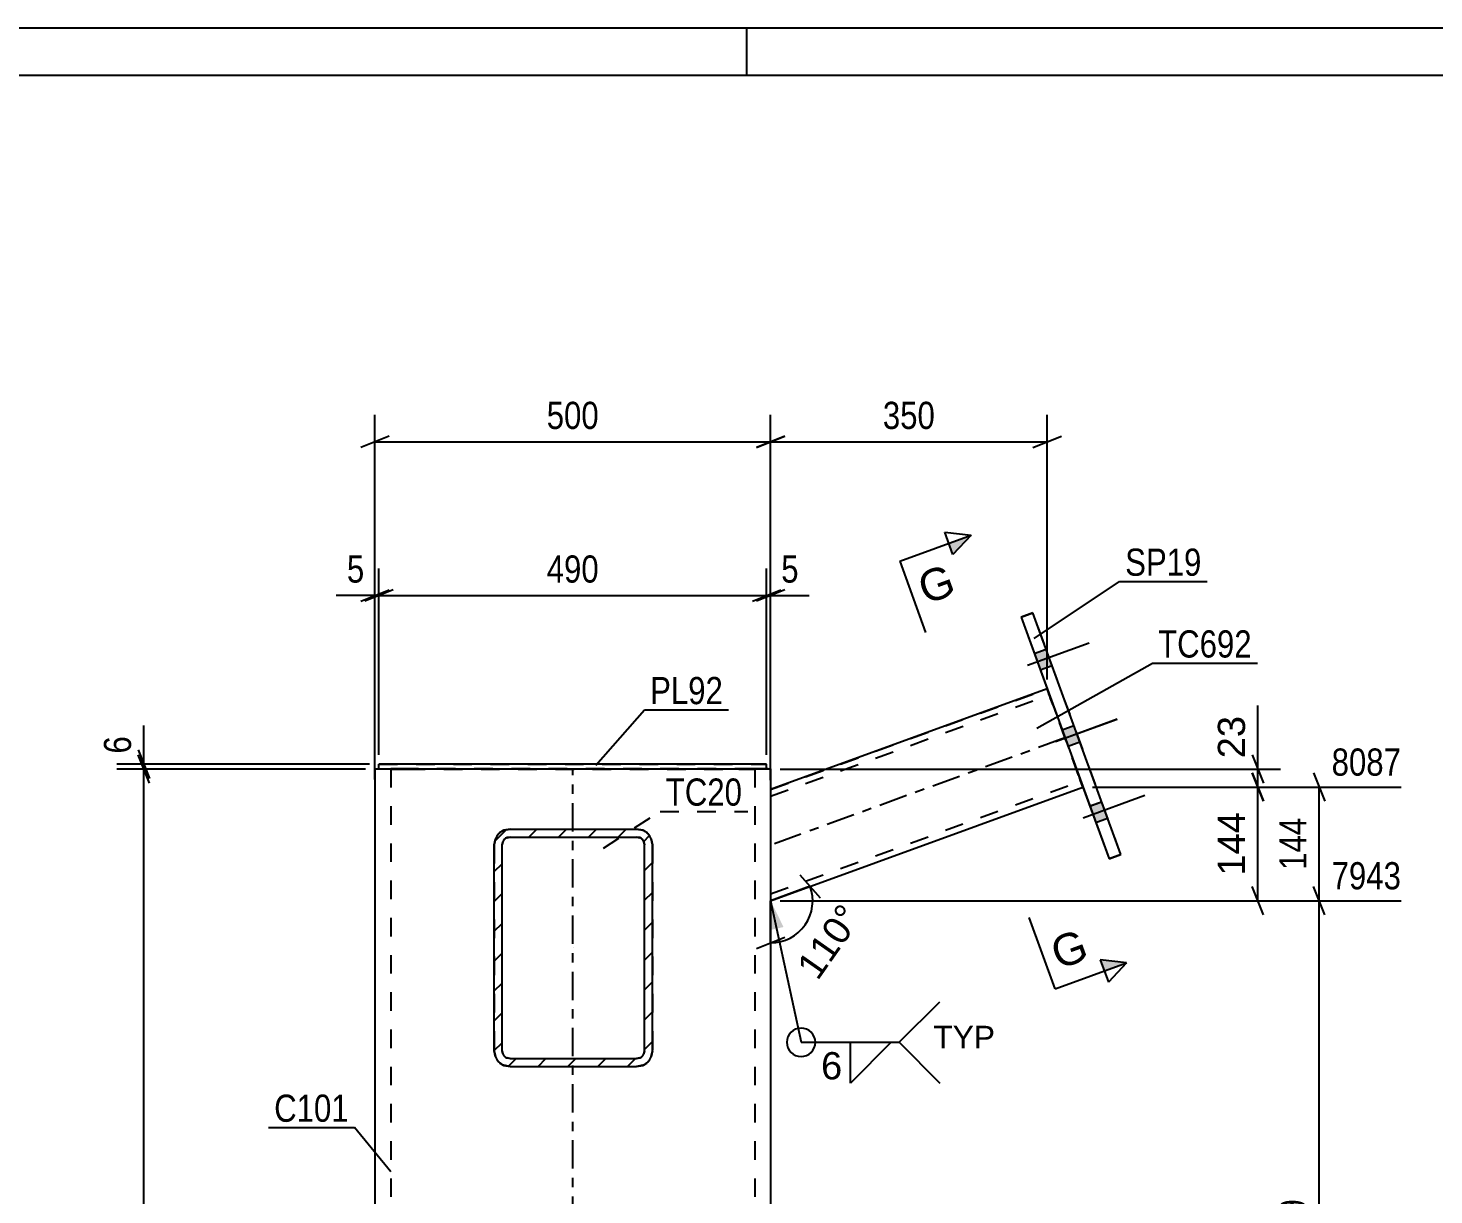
# Model space of a CAD drawing. Header units: millimetres. Extents: x -162 to 432, y -197 to 223.
# Drawn here: x 146.4 to 294.5, y 100.2 to 223.1 of the extents above; entities that cross this region are included whole.
import ezdxf

# ---------------------------------------------------------------- set-up
doc = ezdxf.new("R2010")
doc.units = ezdxf.units.MM
doc.linetypes.add('DXK_LINE_DOT2', pattern=[3.9198, 1.9599, -1.9599])
doc.linetypes.add('DXK_LINE_DOT3', pattern=[5.9187, 2.979, -0.9799, 0.9799, -0.9799])
doc.styles.add('Arial', font='ARIAL.TTF', dxfattribs={"height": 0.2})
doc.styles.add('Arial Narrow', font='ARIALN.TTF', dxfattribs={"height": 0.2})

# ---------------------------------------------------------------- blocks, each defined once
blk = doc.blocks.new('Unknown-284928118-1134')
at = {"color": 5, "linetype": 'Continuous'}
for p, q in [((432.12, 223.11), (-161.88, 223.11)), ((222.12, 218.11), (222.12, 223.11)), ((427.12, 218.11), (-156.88, 218.11))]:
    blk.add_line(p, q, dxfattribs=at)
blk = doc.blocks.new('Part-284928118-2616 - 2602')
at = {"linetype": 'Continuous'}
h = blk.add_hatch(dxfattribs=at)
h.set_pattern_fill('', scale=0.7, style=0, pattern_type=0)
h.set_pattern_definition([(45, (195.5214, 115.435), (-1.57154, 1.57154), [])])
h.paths.add_polyline_path([(195.52, 137.1), (195.52, 115.43), (195.65, 114.8), (196.01, 114.26), (196.55, 113.9), (197.19, 113.77), (210.52, 113.77), (211.16, 113.9), (211.7, 114.26), (212.06, 114.8), (212.19, 115.43), (212.19, 137.1), (212.06, 137.74), (211.7, 138.28), (211.16, 138.64), (210.52, 138.77), (197.19, 138.77), (196.55, 138.64), (196.01, 138.28), (195.65, 137.74)])
h.paths.add_polyline_path([(196.6, 137.69), (196.87, 137.87), (197.19, 137.93), (210.52, 137.93), (210.84, 137.87), (211.11, 137.69), (211.29, 137.42), (211.35, 137.1), (211.35, 115.43), (211.29, 115.12), (211.11, 114.85), (210.84, 114.67), (210.52, 114.6), (197.19, 114.6), (196.87, 114.67), (196.6, 114.85), (196.42, 115.12), (196.35, 115.43), (196.35, 137.1), (196.42, 137.42)])
at = {"color": 7, "linetype": 'DXK_LINE_DOT2'}
for p, q in [((195.52, 137.1), (195.65, 137.74)), ((196.55, 138.64), (197.19, 138.77)), ((197.19, 138.77), (210.52, 138.77)), ((197.19, 138.77), (197.19, 138.77)), ((210.52, 138.77), (210.52, 138.77)), ((210.52, 138.77), (211.16, 138.64)), ((212.06, 137.74), (212.19, 137.1)), ((195.52, 137.1), (195.52, 115.43)), ((196.42, 137.42), (196.35, 137.1)), ((196.35, 137.1), (196.35, 137.1)), ((196.35, 115.43), (196.35, 137.1)), ((196.42, 137.42), (196.42, 137.42)), ((211.29, 137.42), (211.29, 137.42)), ((211.35, 137.1), (211.29, 137.42)), ((211.35, 137.1), (211.35, 137.1)), ((211.35, 115.43), (211.35, 137.1)), ((212.19, 137.1), (212.19, 115.43)), ((195.65, 114.79), (195.52, 115.43)), ((195.65, 114.79), (195.65, 114.8)), ((196.35, 115.43), (196.35, 115.43)), ((196.35, 115.43), (196.42, 115.11)), ((196.87, 114.66), (197.19, 114.6)), ((197.19, 114.6), (197.19, 114.6)), ((197.19, 114.6), (210.52, 114.6)), ((210.52, 114.6), (210.84, 114.66)), ((210.52, 114.6), (210.52, 114.6)), ((211.29, 115.11), (211.35, 115.43)), ((211.35, 115.43), (211.35, 115.43)), ((212.19, 115.43), (212.06, 114.79)), ((212.06, 114.79), (212.06, 114.8)), ((212.19, 115.43), (212.19, 115.43))]:
    blk.add_line(p, q, dxfattribs=at)
at = {"color": 2, "linetype": 'Continuous'}
for p, q in [((195.65, 137.74), (195.52, 137.1)), ((197.19, 138.77), (196.55, 138.64)), ((197.19, 137.93), (196.87, 137.87)), ((196.87, 137.87), (197.19, 137.93)), ((197.19, 138.77), (210.52, 138.77)), ((197.19, 137.93), (197.19, 137.93)), ((197.19, 137.93), (210.52, 137.93)), ((197.19, 137.93), (210.52, 137.93)), ((211.16, 138.64), (210.52, 138.77)), ((210.52, 137.93), (210.52, 137.93)), ((210.84, 137.87), (210.52, 137.93)), ((210.52, 137.93), (210.84, 137.87)), ((212.19, 137.1), (212.06, 137.74)), ((195.52, 115.43), (195.52, 137.1)), ((196.35, 137.1), (196.42, 137.42)), ((196.35, 115.43), (196.35, 137.1)), ((211.29, 137.42), (211.35, 137.1)), ((211.35, 115.43), (211.35, 137.1)), ((212.19, 115.43), (212.19, 137.1)), ((195.52, 115.43), (195.65, 114.8)), ((196.42, 115.12), (196.35, 115.43)), ((197.19, 114.6), (196.87, 114.67)), ((197.19, 114.6), (210.52, 114.6)), ((210.84, 114.67), (210.52, 114.6)), ((211.35, 115.43), (211.29, 115.12)), ((212.06, 114.8), (212.19, 115.43)), ((196.55, 113.9), (197.19, 113.77)), ((197.19, 113.77), (196.55, 113.89)), ((197.19, 113.77), (210.52, 113.77)), ((197.19, 113.77), (197.19, 113.77)), ((197.19, 113.77), (210.52, 113.77)), ((210.52, 113.77), (211.16, 113.9)), ((211.16, 113.89), (210.52, 113.77)), ((210.52, 113.77), (210.52, 113.77))]:
    blk.add_line(p, q, dxfattribs=at)
at = {"color": 7, "linetype": 'DXK_LINE_DOT3'}
blk.add_line((203.85, 126.26), (203.85, 126.27), dxfattribs=at)
at = {"color": 7, "linetype": 'DXK_LINE_DOT2'}
for centre, radius, start, end in [((197.19, 137.1), 1.67, 112.5, 157.5), ((210.52, 137.1), 1.67, 22.5, 67.5), ((197.19, 115.43), 0.833, 202.5, 247.5), ((210.52, 115.43), 0.833, 292.5, 337.5)]:
    blk.add_arc(centre, radius, start, end, dxfattribs=at)
at = {"color": 2, "linetype": 'Continuous'}
for centre, radius, start, end in [((197.19, 137.1), 1.67, 112.5, 157.5), ((197.19, 137.1), 0.833, 112.5, 157.5), ((197.19, 137.1), 0.833, 112.5, 157.5), ((210.52, 137.1), 0.833, 22.5, 67.5), ((210.52, 137.1), 0.833, 22.5, 67.5), ((210.52, 137.1), 1.67, 22.5, 67.5), ((197.19, 115.43), 1.67, 202.5, 247.5), ((197.19, 115.43), 1.67, 202.5, 247.5), ((197.19, 115.43), 0.833, 202.5, 247.5), ((210.52, 115.43), 0.833, 292.5, 337.5), ((210.52, 115.43), 1.67, 292.5, 337.5), ((210.52, 115.43), 1.67, 292.5, 337.5)]:
    blk.add_arc(centre, radius, start, end, dxfattribs=at)
blk = doc.blocks.new('Part-284928118-2638 - 2602')
at = {"color": 2, "linetype": 'Continuous'}
for p, q in [((224.21, 145.6), (183.38, 145.6)), ((183.38, 145.1), (183.38, 145.6)), ((183.38, 145.1), (184.77, 145.1)), ((224.21, 145.1), (222.81, 145.1)), ((224.21, 145.1), (224.21, 145.6))]:
    blk.add_line(p, q, dxfattribs=at)
at = {"color": 7, "linetype": 'DXK_LINE_DOT2'}
for p, q in [((183.38, 145.59), (224.21, 145.59)), ((183.38, 145.09), (183.38, 145.1)), ((183.38, 145.09), (183.38, 145.1)), ((224.21, 145.09), (183.38, 145.09)), ((222.81, 145.1), (184.77, 145.1)), ((224.21, 145.09), (224.21, 145.1)), ((224.21, 145.1), (224.21, 145.09))]:
    blk.add_line(p, q, dxfattribs=at)
blk = doc.blocks.new('Part-284928118-2661 - 2602')
at = {"linetype": 'Continuous'}
blk.add_hatch(color=2, dxfattribs=at).paths.add_polyline_path([(182.96, 29.24), (182.16, 30.64), (183.76, 30.64)])
at = {"color": 2, "linetype": 'Continuous'}
for p, q in [((182.96, 145.1), (182.96, 97.09)), ((182.96, 145.1), (183.21, 145.1)), ((183.21, 145.1), (183.38, 145.1)), ((184.77, 145.1), (185.02, 145.1)), ((185.02, 145.1), (186.29, 145.1)), ((186.29, 145.1), (221.29, 145.1)), ((221.29, 145.1), (222.57, 145.1)), ((222.81, 145.1), (222.57, 145.1)), ((224.37, 145.1), (224.21, 145.1)), ((224.37, 145.1), (224.63, 145.1)), ((224.63, 145.1), (224.63, 97.09)), ((182.96, 96.09), (182.96, 30.18)), ((224.63, 96.09), (224.63, 30.18)), ((182.96, 29.24), (182.16, 30.64)), ((182.16, 30.64), (183.76, 30.64)), ((183.76, 30.64), (182.96, 29.24)), ((182.96, 29.18), (182.96, 12.51)), ((224.63, 29.18), (224.63, 12.51))]:
    blk.add_line(p, q, dxfattribs=at)
at = {"color": 7, "linetype": 'DXK_LINE_DOT2'}
for p, q in [((183.21, 145.09), (182.96, 145.09)), ((183.94, 145.09), (183.21, 145.09)), ((183.38, 145.1), (183.94, 145.1)), ((183.94, 145.1), (184.77, 145.1)), ((185.02, 145.09), (183.94, 145.09)), ((184.63, 145.1), (184.63, 97.09)), ((184.75, 145.1), (184.63, 145.1)), ((184.63, 145.09), (184.75, 145.09)), ((185.11, 145.1), (184.75, 145.1)), ((184.75, 145.09), (185.11, 145.09)), ((186.29, 145.09), (185.02, 145.09)), ((185.65, 145.1), (185.11, 145.1)), ((185.11, 145.09), (185.65, 145.09)), ((186.29, 145.1), (185.65, 145.1)), ((185.65, 145.09), (186.29, 145.09)), ((186.29, 145.1), (221.29, 145.1)), ((186.29, 145.09), (221.29, 145.09)), ((186.29, 145.09), (221.29, 145.09)), ((221.93, 145.1), (221.29, 145.1)), ((221.29, 145.09), (221.93, 145.09)), ((222.57, 145.09), (221.29, 145.09)), ((222.47, 145.1), (221.93, 145.1)), ((221.93, 145.09), (222.47, 145.09)), ((222.83, 145.1), (222.47, 145.1)), ((222.47, 145.09), (222.83, 145.09)), ((223.65, 145.09), (222.57, 145.09)), ((223.65, 145.1), (222.81, 145.1)), ((222.96, 145.1), (222.83, 145.1)), ((222.83, 145.09), (222.96, 145.09)), ((222.96, 145.1), (222.96, 97.09)), ((224.21, 145.1), (223.65, 145.1)), ((224.37, 145.09), (223.65, 145.09)), ((224.63, 145.09), (224.37, 145.09)), ((184.63, 96.09), (184.63, 30.18)), ((222.96, 96.09), (222.96, 30.18)), ((184.63, 29.18), (184.63, 0)), ((222.96, 29.18), (222.96, 0)), ((182.96, 12.51), (182.96, 0)), ((224.63, 12.51), (224.63, 0)), ((182.96, 0), (182.96, 0.01)), ((183.21, 0.01), (182.96, 0.01)), ((182.96, 0), (183.21, 0)), ((183.94, 0.01), (183.21, 0.01)), ((183.21, 0), (183.94, 0)), ((185.02, 0.01), (183.94, 0.01)), ((183.94, 0), (185.02, 0)), ((184.63, 0), (184.63, 0.01)), ((184.63, 0.01), (184.75, 0.01)), ((184.75, 0), (184.63, 0)), ((184.75, 0.01), (185.11, 0.01)), ((185.11, 0), (184.75, 0)), ((186.29, 0.01), (185.02, 0.01)), ((185.02, 0), (186.29, 0)), ((185.11, 0.01), (185.65, 0.01)), ((185.65, 0), (185.11, 0)), ((185.65, 0.01), (186.29, 0.01)), ((186.29, 0), (185.65, 0)), ((186.29, 0.01), (221.29, 0.01)), ((186.29, 0.01), (221.29, 0.01)), ((186.29, 0), (221.29, 0)), ((186.29, 0), (221.29, 0)), ((221.29, 0.01), (221.93, 0.01)), ((222.57, 0.01), (221.29, 0.01)), ((221.93, 0), (221.29, 0)), ((221.29, 0), (222.57, 0)), ((221.93, 0.01), (222.47, 0.01)), ((222.47, 0), (221.93, 0)), ((222.47, 0.01), (222.83, 0.01)), ((222.83, 0), (222.47, 0)), ((223.65, 0.01), (222.57, 0.01)), ((222.57, 0), (223.65, 0)), ((222.83, 0.01), (222.96, 0.01)), ((222.96, 0), (222.83, 0)), ((222.96, 0), (222.96, 0.01)), ((224.37, 0.01), (223.65, 0.01)), ((223.65, 0), (224.37, 0)), ((224.63, 0.01), (224.37, 0.01)), ((224.37, 0), (224.63, 0)), ((224.63, 0), (224.63, 0.01))]:
    blk.add_line(p, q, dxfattribs=at)
at = {"color": 7, "linetype": 'DXK_LINE_DOT3'}
for p, q in [((203.79, 97.09), (203.79, 145.09)), ((203.79, 30.18), (203.79, 96.09)), ((203.79, 0.01), (203.79, 29.18))]:
    blk.add_line(p, q, dxfattribs=at)
at = {"color": 2, "linetype": 'Continuous'}
blk.add_circle((182.96, 30.14), 1, dxfattribs=at)
blk = doc.blocks.new('Part-284928118-2689 - 2602')
at = {"color": 2, "linetype": 'Continuous'}
for p, q in [((252.26, 161.54), (251, 161.09)), ((261.52, 136.09), (252.26, 161.54)), ((251, 161.09), (260.27, 135.64)), ((251, 161.09), (251, 161.08)), ((251, 161.08), (251, 161.08)), ((251, 161.08), (253.75, 153.53)), ((257.51, 143.19), (260.27, 135.63)), ((260.27, 135.64), (261.52, 136.09)), ((261.52, 136.09), (260.27, 135.63)), ((260.27, 135.64), (260.27, 135.63)), ((261.52, 136.09), (261.52, 136.09)), ((261.52, 136.09), (261.52, 136.09))]:
    blk.add_line(p, q, dxfattribs=at)
at = {"color": 7, "linetype": 'DXK_LINE_DOT2'}
for p, q in [((251, 161.08), (252.26, 161.54)), ((252.26, 161.54), (252.26, 161.54)), ((261.52, 136.09), (252.26, 161.54)), ((253.75, 153.53), (257.51, 143.19))]:
    blk.add_line(p, q, dxfattribs=at)
blk = doc.blocks.new('Bolt-284928118-2714 - 2602')
at = {"linetype": 'Continuous'}
for points in [[(252.4, 157.25), (253.03, 155.53), (254.28, 155.98), (253.65, 157.71)], [(252.4, 157.25), (253.03, 155.52), (254.28, 155.98), (253.65, 157.7)], [(252.4, 157.25), (253.03, 155.53), (254.28, 155.98), (253.65, 157.7)], [(255.32, 149.22), (255.95, 147.5), (257.2, 147.95), (256.57, 149.68)], [(255.32, 149.22), (255.95, 147.5), (257.2, 147.96), (256.57, 149.68)], [(258.24, 141.19), (258.87, 139.47), (260.12, 139.93), (259.49, 141.65)], [(258.24, 141.2), (258.87, 139.47), (260.12, 139.93), (259.49, 141.65)], [(258.24, 141.2), (258.87, 139.47), (260.12, 139.93), (259.49, 141.65)]]:
    blk.add_hatch(color=1, dxfattribs=at).paths.add_polyline_path(points)
at = {"color": 1, "linetype": 'Continuous'}
for p, q in [((251.69, 156.01), (258.19, 158.38)), ((251.69, 156.02), (258.19, 158.38)), ((251.69, 156.02), (258.19, 158.38)), ((252.4, 157.25), (253.65, 157.71)), ((252.4, 157.25), (253.65, 157.7)), ((252.4, 157.25), (253.65, 157.7)), ((253.03, 155.52), (254.28, 155.98)), ((253.03, 155.53), (254.28, 155.98)), ((253.03, 155.53), (254.28, 155.98)), ((254.62, 147.99), (261.12, 150.36)), ((254.62, 147.99), (261.12, 150.35)), ((255.32, 149.22), (256.57, 149.68)), ((255.32, 149.22), (256.57, 149.68)), ((255.95, 147.5), (257.2, 147.96)), ((255.95, 147.5), (257.2, 147.95)), ((257.54, 139.96), (264.04, 142.33)), ((257.54, 139.96), (264.04, 142.33)), ((257.54, 139.96), (264.04, 142.33)), ((258.24, 141.19), (259.49, 141.65)), ((258.24, 141.2), (259.49, 141.65)), ((258.24, 141.2), (259.49, 141.65)), ((258.87, 139.47), (260.12, 139.93)), ((258.87, 139.47), (260.12, 139.93)), ((258.87, 139.47), (260.12, 139.93))]:
    blk.add_line(p, q, dxfattribs=at)
blk = doc.blocks.new('Part-284928118-2750 - 2602')
at = {"color": 2, "linetype": 'Continuous'}
for p, q in [((253.75, 153.53), (224.63, 142.93)), ((224.63, 131.22), (257.52, 143.19)), ((224.63, 131.22), (257.52, 143.19))]:
    blk.add_line(p, q, dxfattribs=at)
at = {"color": 7, "linetype": 'DXK_LINE_DOT2'}
for p, q in [((224.63, 142.93), (253.75, 153.53)), ((224.63, 142.22), (253.98, 152.9)), ((224.63, 142.22), (253.98, 152.9)), ((253.75, 153.53), (253.75, 153.53)), ((253.75, 153.53), (253.79, 153.43)), ((253.79, 153.43), (253.75, 153.53)), ((253.79, 153.43), (253.89, 153.16)), ((253.89, 153.16), (253.79, 153.43)), ((253.89, 153.16), (254.03, 152.76)), ((253.98, 152.9), (253.89, 153.16)), ((253.98, 152.9), (257.23, 143.96)), ((253.98, 152.9), (253.98, 152.9)), ((254, 152.86), (253.98, 152.9)), ((253.98, 152.9), (254, 152.85)), ((254.12, 152.52), (254, 152.86)), ((254, 152.85), (254.05, 152.72)), ((254.03, 152.76), (257.23, 143.97)), ((254.05, 152.72), (254.12, 152.51)), ((254.12, 152.52), (257.15, 144.21)), ((257.06, 144.45), (254.12, 152.51)), ((224.63, 131.93), (257.29, 143.82)), ((224.63, 131.93), (257.29, 143.82)), ((257.06, 144.44), (257.06, 144.45)), ((257.06, 144.44), (257.27, 143.87)), ((257.22, 144), (257.15, 144.21)), ((257.27, 143.87), (257.22, 144)), ((257.23, 143.97), (257.38, 143.56)), ((257.38, 143.56), (257.23, 143.96)), ((257.27, 143.87), (257.29, 143.82)), ((257.29, 143.82), (257.27, 143.87)), ((257.29, 143.82), (257.29, 143.82)), ((224.63, 142.93), (224.63, 131.22)), ((257.38, 143.56), (257.48, 143.29)), ((257.48, 143.29), (257.38, 143.56)), ((257.48, 143.29), (257.52, 143.19)), ((257.52, 143.19), (257.48, 143.29)), ((257.52, 143.19), (257.52, 143.19))]:
    blk.add_line(p, q, dxfattribs=at)
at = {"color": 7, "linetype": 'DXK_LINE_DOT3'}
blk.add_line((255.63, 148.36), (224.63, 137.07), dxfattribs=at)
blk = doc.blocks.new('Part-284928118-2755 - 2602')
at = {"color": 7, "linetype": 'DXK_LINE_DOT2'}
for p, q in [((195.65, 137.73), (195.52, 137.09)), ((197.19, 138.76), (196.55, 138.63)), ((196.87, 137.86), (197.19, 137.92)), ((197.19, 138.76), (210.52, 138.76)), ((197.19, 138.76), (197.19, 138.76)), ((197.19, 137.92), (197.19, 137.92)), ((197.19, 137.92), (210.52, 137.92)), ((210.52, 138.76), (210.52, 138.76)), ((211.16, 138.63), (210.52, 138.76)), ((210.52, 137.92), (210.52, 137.92)), ((210.52, 137.92), (210.84, 137.86)), ((212.19, 137.09), (212.06, 137.73)), ((195.52, 137.09), (195.52, 115.42)), ((196.35, 137.09), (196.42, 137.41)), ((196.35, 137.09), (196.35, 137.09)), ((196.35, 115.42), (196.35, 137.09)), ((196.42, 137.41), (196.42, 137.41)), ((211.29, 137.41), (211.29, 137.41)), ((211.29, 137.41), (211.35, 137.09)), ((211.35, 137.09), (211.35, 137.09)), ((211.35, 115.42), (211.35, 137.09)), ((212.19, 137.09), (212.19, 115.42)), ((195.52, 115.42), (195.65, 114.79)), ((195.65, 114.78), (195.65, 114.79)), ((196.35, 115.42), (196.35, 115.42)), ((196.42, 115.11), (196.35, 115.42)), ((197.19, 114.59), (196.87, 114.65)), ((197.19, 114.59), (197.19, 114.59)), ((197.19, 114.59), (210.52, 114.59)), ((210.84, 114.65), (210.52, 114.59)), ((210.52, 114.59), (210.52, 114.59)), ((211.35, 115.42), (211.29, 115.11)), ((211.35, 115.42), (211.35, 115.42)), ((212.06, 114.79), (212.19, 115.42)), ((212.06, 114.78), (212.06, 114.79)), ((196.55, 113.88), (197.19, 113.76)), ((197.19, 113.76), (210.52, 113.76)), ((197.19, 113.76), (197.19, 113.76)), ((210.52, 113.76), (211.16, 113.88)), ((210.52, 113.76), (210.52, 113.76))]:
    blk.add_line(p, q, dxfattribs=at)
at = {"color": 7, "linetype": 'DXK_LINE_DOT3'}
blk.add_line((203.85, 126.25), (203.85, 126.26), dxfattribs=at)
at = {"color": 7, "linetype": 'DXK_LINE_DOT2'}
for centre, radius, start, end in [((197.19, 137.09), 1.67, 112.5, 157.5), ((197.19, 137.09), 0.833, 112.5, 157.5), ((210.52, 137.09), 0.833, 22.5, 67.5), ((210.52, 137.09), 1.67, 22.5, 67.5), ((197.19, 115.42), 1.67, 202.5, 247.5), ((197.19, 115.42), 0.833, 202.5, 247.5), ((210.52, 115.42), 0.833, 292.5, 337.5), ((210.52, 115.42), 1.67, 292.5, 337.5)]:
    blk.add_arc(centre, radius, start, end, dxfattribs=at)
blk = doc.blocks.new('AngleDimension-284928118-2823 - 2602')
at = {"color": 7, "linetype": 'Continuous'}
for p, q in [((227.71, 133.94), (229.86, 131.53)), ((228.79, 132.74), (224.63, 131.22)), ((225.57, 131.56), (228.79, 132.74)), ((224.63, 126.8), (224.63, 131.22)), ((223.13, 126.2), (226.13, 127.4))]:
    blk.add_line(p, q, dxfattribs=at)
blk.add_arc((224.63, 131.22), 4.43, 270, 20.0003, dxfattribs=at)
at = {"color": 0}
blk.add_wipeout([(235.15, 129.64), (231.71, 132.05), (226.27, 124.29), (229.71, 121.88)], dxfattribs=at)
at = {"color": 3, "style": 'Arial'}
blk.add_text('110°', height=2.865, rotation=54.9982, dxfattribs=at).set_placement((229.57, 122.71))
blk = doc.blocks.new('StraightDimension-284928118-2808 - 2602')
at = {"color": 7, "linetype": 'Continuous'}
for p, q in [((275.34, 144.69), (276.54, 141.69)), ((258.52, 143.19), (278.34, 143.19)), ((275.94, 131.22), (275.94, 143.19)), ((276.54, 129.72), (275.34, 132.72)), ((225.63, 131.22), (278.34, 131.22))]:
    blk.add_line(p, q, dxfattribs=at)
at = {"color": 0}
blk.add_wipeout([(275.19, 141.14), (270.99, 141.14), (270.99, 133.27), (275.19, 133.27)], dxfattribs=at)
at = {"color": 3, "style": 'Arial'}
blk.add_text('144', height=2.865, rotation=90.0002, dxfattribs=at).set_placement((274.59, 133.87))
blk = doc.blocks.new('StraightDimension-284928118-2842 - 2602')
at = {"color": 7, "linetype": 'Continuous'}
for p, q in [((158.63, 145.6), (158.63, 149.68)), ((158.63, 145.6), (158.63, 149.68)), ((158.03, 147.1), (159.23, 144.1)), ((159.23, 143.59), (158.03, 146.59)), ((182.38, 145.6), (155.78, 145.6)), ((181.96, 145.09), (155.78, 145.09)), ((158.63, 145.09), (158.63, 145.6))]:
    blk.add_line(p, q, dxfattribs=at)
at = {"color": 0}
blk.add_wipeout([(157.88, 149.15), (153.68, 149.15), (153.68, 146.12), (157.88, 146.12)], dxfattribs=at)
at = {"color": 3, "style": 'Arial Narrow'}
blk.add_text('6', height=2.86, rotation=90.0002, dxfattribs=at).set_placement((157.28, 146.72))
blk = doc.blocks.new('StraightDimension-284928118-2837 - 2602')
at = {"color": 7, "linetype": 'Continuous'}
for p, q in [((159.23, 143.59), (158.03, 146.59)), ((181.96, 145.09), (155.78, 145.09)), ((158.63, 0), (158.63, 145.09)), ((158.03, 1.5), (159.23, -1.5)), ((169.46, 0), (155.78, 0))]:
    blk.add_line(p, q, dxfattribs=at)
at = {"color": 0}
blk.add_wipeout([(157.88, 76.8), (153.68, 76.8), (153.68, 68.29), (157.88, 68.29)], dxfattribs=at)
at = {"color": 3, "style": 'Arial Narrow'}
blk.add_text('8110', height=2.863, rotation=90.0002, dxfattribs=at).set_placement((157.28, 68.89))
blk = doc.blocks.new('StraightDimension-284928118-2816 - 2602')
at = {"color": 7, "linetype": 'Continuous'}
for p, q in [((275.94, 145.09), (275.94, 151.79)), ((275.94, 145.09), (275.94, 151.79)), ((275.34, 146.59), (276.54, 143.59)), ((225.63, 145.09), (278.34, 145.09)), ((275.94, 143.19), (275.94, 145.09)), ((276.54, 141.69), (275.34, 144.69)), ((258.52, 143.19), (278.34, 143.19))]:
    blk.add_line(p, q, dxfattribs=at)
at = {"color": 0}
blk.add_wipeout([(275.19, 151.27), (270.99, 151.27), (270.99, 145.62), (275.19, 145.62)], dxfattribs=at)
at = {"color": 3, "style": 'Arial'}
blk.add_text('23', height=2.865, rotation=90.0002, dxfattribs=at).set_placement((274.59, 146.22))
blk = doc.blocks.new('StraightDimension-284928118-2772 - 2602')
at = {"color": 7, "linetype": 'Continuous'}
for p, q in [((182.96, 144), (182.96, 182.4)), ((224.63, 143.92), (224.63, 182.4)), ((184.46, 180.15), (181.46, 178.95)), ((182.96, 179.55), (224.63, 179.55)), ((223.13, 178.95), (226.13, 180.15))]:
    blk.add_line(p, q, dxfattribs=at)
at = {"color": 0}
blk.add_wipeout([(207.13, 180.3), (207.13, 184.5), (200.45, 184.5), (200.45, 180.3)], dxfattribs=at)
at = {"color": 3, "style": 'Arial Narrow'}
blk.add_text('500', height=2.863, dxfattribs=at).set_placement((201.05, 180.9))
blk = doc.blocks.new('StraightDimension-284928118-2779 - 2602')
at = {"color": 7, "linetype": 'Continuous'}
for p, q in [((224.63, 143.92), (224.63, 182.4)), ((253.75, 154.53), (253.75, 182.4)), ((226.13, 180.15), (223.13, 178.95)), ((224.63, 179.55), (253.75, 179.55)), ((252.25, 178.95), (255.25, 180.15))]:
    blk.add_line(p, q, dxfattribs=at)
at = {"color": 0}
blk.add_wipeout([(242.53, 180.3), (242.53, 184.5), (235.85, 184.5), (235.85, 180.3)], dxfattribs=at)
at = {"color": 3, "style": 'Arial Narrow'}
blk.add_text('350', height=2.863, dxfattribs=at).set_placement((236.45, 180.9))
blk = doc.blocks.new('StraightDimension-284928118-2787 - 2602')
at = {"color": 7, "linetype": 'Continuous'}
for p, q in [((224.21, 146.6), (224.21, 166.22)), ((224.63, 146.09), (224.63, 166.22)), ((222.71, 162.77), (225.71, 163.97)), ((226.13, 163.97), (223.13, 162.77)), ((224.21, 163.37), (224.63, 163.37)), ((224.63, 163.37), (228.7, 163.37)), ((224.63, 163.37), (228.7, 163.37))]:
    blk.add_line(p, q, dxfattribs=at)
at = {"color": 0}
blk.add_wipeout([(228.18, 164.12), (228.18, 168.32), (225.15, 168.32), (225.15, 164.12)], dxfattribs=at)
at = {"color": 3, "style": 'Arial Narrow'}
blk.add_text('5', height=2.86, dxfattribs=at).set_placement((225.75, 164.72))
blk = doc.blocks.new('StraightDimension-284928118-2793 - 2602')
at = {"color": 7, "linetype": 'Continuous'}
for p, q in [((183.38, 146.6), (183.38, 166.22)), ((224.21, 146.6), (224.21, 166.22)), ((184.88, 163.97), (181.88, 162.77)), ((183.38, 163.37), (224.21, 163.37)), ((222.71, 162.77), (225.71, 163.97))]:
    blk.add_line(p, q, dxfattribs=at)
at = {"color": 0}
blk.add_wipeout([(207.13, 164.12), (207.13, 168.32), (200.45, 168.32), (200.45, 164.12)], dxfattribs=at)
at = {"color": 3, "style": 'Arial Narrow'}
blk.add_text('490', height=2.863, dxfattribs=at).set_placement((201.05, 164.72))
blk = doc.blocks.new('StraightDimension-284928118-2801 - 2602')
at = {"color": 7, "linetype": 'Continuous'}
for p, q in [((182.96, 146.09), (182.96, 166.22)), ((183.38, 146.6), (183.38, 166.22)), ((182.96, 163.37), (178.88, 163.37)), ((182.96, 163.37), (178.88, 163.37)), ((181.46, 162.77), (184.46, 163.97)), ((184.88, 163.97), (181.88, 162.77)), ((182.96, 163.37), (183.38, 163.37))]:
    blk.add_line(p, q, dxfattribs=at)
at = {"color": 0}
blk.add_wipeout([(182.43, 164.12), (182.43, 168.32), (179.41, 168.32), (179.41, 164.12)], dxfattribs=at)
at = {"color": 3, "style": 'Arial Narrow'}
blk.add_text('5', height=2.86, dxfattribs=at).set_placement((180.01, 164.72))
blk = doc.blocks.new('StraightDimension-284928118-2887 - 2602')
at = {"color": 7, "linetype": 'Continuous'}
for p, q in [((283.01, 129.72), (281.81, 132.72)), ((225.63, 131.22), (291.02, 131.22)), ((282.41, 61.08), (282.41, 131.22)), ((281.81, 62.58), (283.01, 59.58)), ((249.12, 61.08), (291.02, 61.08))]:
    blk.add_line(p, q, dxfattribs=at)
at = {"color": 0}
blk.add_wipeout([(281.66, 100.41), (277.46, 100.41), (277.46, 91.89), (281.66, 91.89)], dxfattribs=at)
at = {"color": 3, "style": 'Arial Narrow'}
blk.add_text('3229', height=2.863, rotation=90.0002, dxfattribs=at).set_placement((281.06, 92.49))
at = {"color": 0, "linetype": 'Continuous'}
blk.add_wipeout([(291.62, 131.82), (291.62, 136.02), (283.11, 136.02), (283.11, 131.82)], dxfattribs=at)
at = {"color": 3, "linetype": 'Continuous', "style": 'Arial Narrow'}
blk.add_text('7943', height=2.863, dxfattribs=at).set_placement((283.71, 132.42))
blk = doc.blocks.new('StraightDimension-284928118-2895 - 2602')
at = {"color": 7, "linetype": 'Continuous'}
for p, q in [((281.81, 144.69), (283.01, 141.69)), ((258.52, 143.19), (291.02, 143.19)), ((282.41, 131.22), (282.41, 143.19)), ((283.01, 129.72), (281.81, 132.72)), ((225.63, 131.22), (291.02, 131.22))]:
    blk.add_line(p, q, dxfattribs=at)
at = {"color": 0}
blk.add_wipeout([(281.66, 140.55), (277.46, 140.55), (277.46, 133.87), (281.66, 133.87)], dxfattribs=at)
at = {"color": 3, "style": 'Arial Narrow'}
blk.add_text('144', height=2.863, rotation=90.0002, dxfattribs=at).set_placement((281.06, 134.47))
at = {"color": 0, "linetype": 'Continuous'}
blk.add_wipeout([(291.62, 143.79), (291.62, 147.99), (283.11, 147.99), (283.11, 143.79)], dxfattribs=at)
at = {"color": 3, "linetype": 'Continuous', "style": 'Arial Narrow'}
blk.add_text('8087', height=2.863, dxfattribs=at).set_placement((283.71, 144.39))
blk = doc.blocks.new('Mark-284928118-2657 - 2602')
at = {"color": 0}
blk.add_wipeout([(180.2, 107.94), (180.2, 110.94), (172.35, 110.94), (172.35, 107.94)], dxfattribs=at)
blk.add_wipeout([(180.2, 107.94), (180.2, 110.94), (172.35, 110.94), (172.35, 107.94)], dxfattribs=at)
at = {"color": 30, "linetype": 'Continuous'}
for p in [(171.75, 107.34), (184.65, 102.67)]:
    blk.add_line(p, (180.8, 107.34), dxfattribs=at)
at = {"color": 3, "style": 'Arial Narrow'}
blk.add_text('C101', height=2.863, dxfattribs=at).set_placement((172.35, 107.94))
blk = doc.blocks.new('Mark-284928118-2634 - 2602')
at = {"color": 0}
blk.add_wipeout([(219.61, 151.92), (219.61, 154.92), (211.94, 154.92), (211.94, 151.92)], dxfattribs=at)
blk.add_wipeout([(219.61, 151.92), (219.61, 154.92), (211.94, 154.92), (211.94, 151.92)], dxfattribs=at)
at = {"color": 30, "linetype": 'Continuous'}
for p, q in [((206.24, 145.51), (211.34, 151.32)), ((211.34, 151.32), (220.21, 151.32))]:
    blk.add_line(p, q, dxfattribs=at)
at = {"color": 3, "style": 'Arial Narrow'}
blk.add_text('PL92', height=2.863, dxfattribs=at).set_placement((211.94, 151.92))
blk = doc.blocks.new('SectionMark-284928118-2943 - 2602')
at = {"linetype": 'Continuous'}
for points in [[(243.81, 167.68), (243.39, 168.85), (245.74, 169.71)], [(259.77, 123.83), (259.34, 125.01), (262.12, 124.69)]]:
    blk.add_hatch(color=6, dxfattribs=at).paths.add_polyline_path(points)
at = {"color": 6, "linetype": 'Continuous'}
for p, q in [((243.81, 167.68), (242.96, 170.03)), ((242.96, 170.03), (245.74, 169.71)), ((245.74, 169.71), (243.81, 167.68)), ((262.12, 124.69), (259.34, 125.01)), ((259.34, 125.01), (260.2, 122.66)), ((262.12, 124.69), (260.2, 122.66))]:
    blk.add_line(p, q, dxfattribs=at)
at = {"color": 0, "linetype": 'Continuous'}
for points in [[(244.36, 163.62), (243.17, 166.91), (239.76, 165.67), (240.95, 162.38)], [(258.35, 125.18), (257.16, 128.47), (253.75, 127.23), (254.94, 123.94)]]:
    blk.add_wipeout(points, dxfattribs=at)
at = {"color": 6, "linetype": 'Continuous'}
for p, q in [((238.22, 166.97), (245.74, 169.71)), ((238.22, 166.97), (240.95, 159.46)), ((254.6, 121.95), (251.87, 129.47)), ((254.6, 121.95), (262.12, 124.69))]:
    blk.add_line(p, q, dxfattribs=at)
at = {"color": 3, "linetype": 'Continuous', "style": 'Arial'}
for p in [(240.95, 162.38), (254.94, 123.94)]:
    blk.add_text('G', height=3.34, rotation=19.9962, dxfattribs=at).set_placement(p)
blk = doc.blocks.new('Mark-284928118-2685 - 2602')
at = {"color": 0}
blk.add_wipeout([(270.01, 165.44), (270.01, 168.44), (261.97, 168.44), (261.97, 165.44)], dxfattribs=at)
blk.add_wipeout([(270.01, 165.44), (270.01, 168.44), (261.97, 168.44), (261.97, 165.44)], dxfattribs=at)
at = {"color": 30, "linetype": 'Continuous'}
for p, q in [((252.39, 158.83), (261.37, 164.84)), ((261.37, 164.84), (270.61, 164.84))]:
    blk.add_line(p, q, dxfattribs=at)
at = {"color": 3, "style": 'Arial Narrow'}
blk.add_text('SP19', height=2.863, dxfattribs=at).set_placement((261.97, 165.44))
blk = doc.blocks.new('Mark-284928118-2746 - 2602')
at = {"color": 0}
blk.add_wipeout([(275.31, 156.83), (275.31, 159.83), (265.44, 159.83), (265.44, 156.83)], dxfattribs=at)
blk.add_wipeout([(275.31, 156.83), (275.31, 159.83), (265.44, 159.83), (265.44, 156.83)], dxfattribs=at)
at = {"color": 30, "linetype": 'Continuous'}
for p, q in [((252.66, 149.4), (264.84, 156.23)), ((264.84, 156.23), (275.91, 156.23))]:
    blk.add_line(p, q, dxfattribs=at)
at = {"color": 3, "style": 'Arial Narrow'}
blk.add_text('TC692', height=2.863, dxfattribs=at).set_placement((265.44, 156.83))
blk = doc.blocks.new('Mark-284928118-2751 - 2602')
at = {"color": 0}
blk.add_wipeout([(221.62, 141.23), (221.62, 144.23), (213.59, 144.23), (213.59, 141.23)], dxfattribs=at)
blk.add_wipeout([(221.62, 141.23), (221.62, 144.23), (213.59, 144.23), (213.59, 141.23)], dxfattribs=at)
at = {"color": 30, "linetype": 'DXK_LINE_DOT2'}
for p, q in [((207.02, 136.74), (212.99, 140.63)), ((212.99, 140.63), (222.22, 140.63))]:
    blk.add_line(p, q, dxfattribs=at)
at = {"color": 3, "style": 'Arial Narrow'}
blk.add_text('TC20', height=2.863, dxfattribs=at).set_placement((213.59, 141.23))
blk = doc.blocks.new('WeldMark-284928118-2956 - 2602')
at = {"linetype": 'Continuous'}
blk.add_hatch(color=30, dxfattribs=at).paths.add_polyline_path([(224.53, 128.13), (224.63, 131.22), (225.99, 128.45)])
at = {"color": 30, "linetype": 'Continuous'}
blk.add_line((224.63, 131.22), (227.84, 116.31), dxfattribs=at)
at = {"color": 3, "linetype": 'Continuous'}
for q in [(242.45, 120.59), (242.45, 112.02)]:
    blk.add_line((238.17, 116.31), q, dxfattribs=at)
blk.add_arc((227.84, 116.31), 1.5, 90, 270, dxfattribs=at)
at = {"color": 0}
blk.add_wipeout([(232.37, 112.21), (232.37, 115.61), (229.74, 115.61), (229.74, 112.21)], dxfattribs=at)
at = {"color": 30, "linetype": 'Continuous'}
blk.add_line((227.84, 116.31), (238.17, 116.31), dxfattribs=at)
at = {"color": 3, "linetype": 'Continuous'}
for p, q in [((233.03, 116.31), (237.31, 116.31)), ((237.31, 116.31), (233.03, 112.02)), ((233.03, 112.02), (233.03, 116.31))]:
    blk.add_line(p, q, dxfattribs=at)
blk.add_arc((227.84, 116.31), 1.5, 270, 90, dxfattribs=at)
at = {"color": 3, "style": 'Arial'}
blk.add_text('6', height=2.87, dxfattribs=at).set_placement((229.94, 112.41))
at = {"color": 0, "linetype": 'Continuous'}
blk.add_wipeout([(248.25, 115.66), (248.25, 118.16), (241.77, 118.16), (241.77, 115.66)], dxfattribs=at)
blk.add_wipeout([(248.25, 115.66), (248.25, 118.16), (241.77, 118.16), (241.77, 115.66)], dxfattribs=at)
at = {"color": 3, "linetype": 'Continuous', "style": 'Arial'}
blk.add_text('TYP', height=2.388, dxfattribs=at).set_placement((241.77, 115.66))

msp = doc.modelspace()

# ---------------------------------------------------------------- block references
for name in ['Unknown-284928118-1134', 'Part-284928118-2689 - 2602', 'Bolt-284928118-2714 - 2602', 'Part-284928118-2750 - 2602', 'Part-284928118-2661 - 2602', 'Part-284928118-2638 - 2602', 'Part-284928118-2616 - 2602', 'Part-284928118-2755 - 2602']:
    msp.add_blockref(name, (0, 0))

# ---------------------------------------------------------------- next in the draw order: block references
for name in ['StraightDimension-284928118-2842 - 2602', 'AngleDimension-284928118-2823 - 2602']:
    msp.add_blockref(name, (0, 0))

# ---------------------------------------------------------------- next in the draw order: block references
for name in ['StraightDimension-284928118-2837 - 2602', 'StraightDimension-284928118-2808 - 2602']:
    msp.add_blockref(name, (0, 0))

# ---------------------------------------------------------------- next in the draw order: block references
for name in ['StraightDimension-284928118-2816 - 2602', 'StraightDimension-284928118-2887 - 2602', 'Mark-284928118-2657 - 2602']:
    msp.add_blockref(name, (0, 0))

# ---------------------------------------------------------------- next in the draw order: block references
msp.add_blockref('StraightDimension-284928118-2772 - 2602', (0, 0))

# ---------------------------------------------------------------- next in the draw order: block references
for name in ['StraightDimension-284928118-2779 - 2602', 'Mark-284928118-2751 - 2602']:
    msp.add_blockref(name, (0, 0))

# ---------------------------------------------------------------- next in the draw order: block references
msp.add_blockref('StraightDimension-284928118-2787 - 2602', (0, 0))

# ---------------------------------------------------------------- next in the draw order: block references
msp.add_blockref('StraightDimension-284928118-2793 - 2602', (0, 0))

# ---------------------------------------------------------------- next in the draw order: block references
for name in ['StraightDimension-284928118-2801 - 2602', 'Mark-284928118-2634 - 2602', 'StraightDimension-284928118-2895 - 2602']:
    msp.add_blockref(name, (0, 0))

# ---------------------------------------------------------------- next in the draw order: block references
msp.add_blockref('SectionMark-284928118-2943 - 2602', (0, 0))

# ---------------------------------------------------------------- next in the draw order: block references
for name in ['Mark-284928118-2685 - 2602', 'WeldMark-284928118-2956 - 2602']:
    msp.add_blockref(name, (0, 0))

# ---------------------------------------------------------------- next in the draw order: block references
msp.add_blockref('Mark-284928118-2746 - 2602', (0, 0))

doc.saveas('drawing.dxf')
